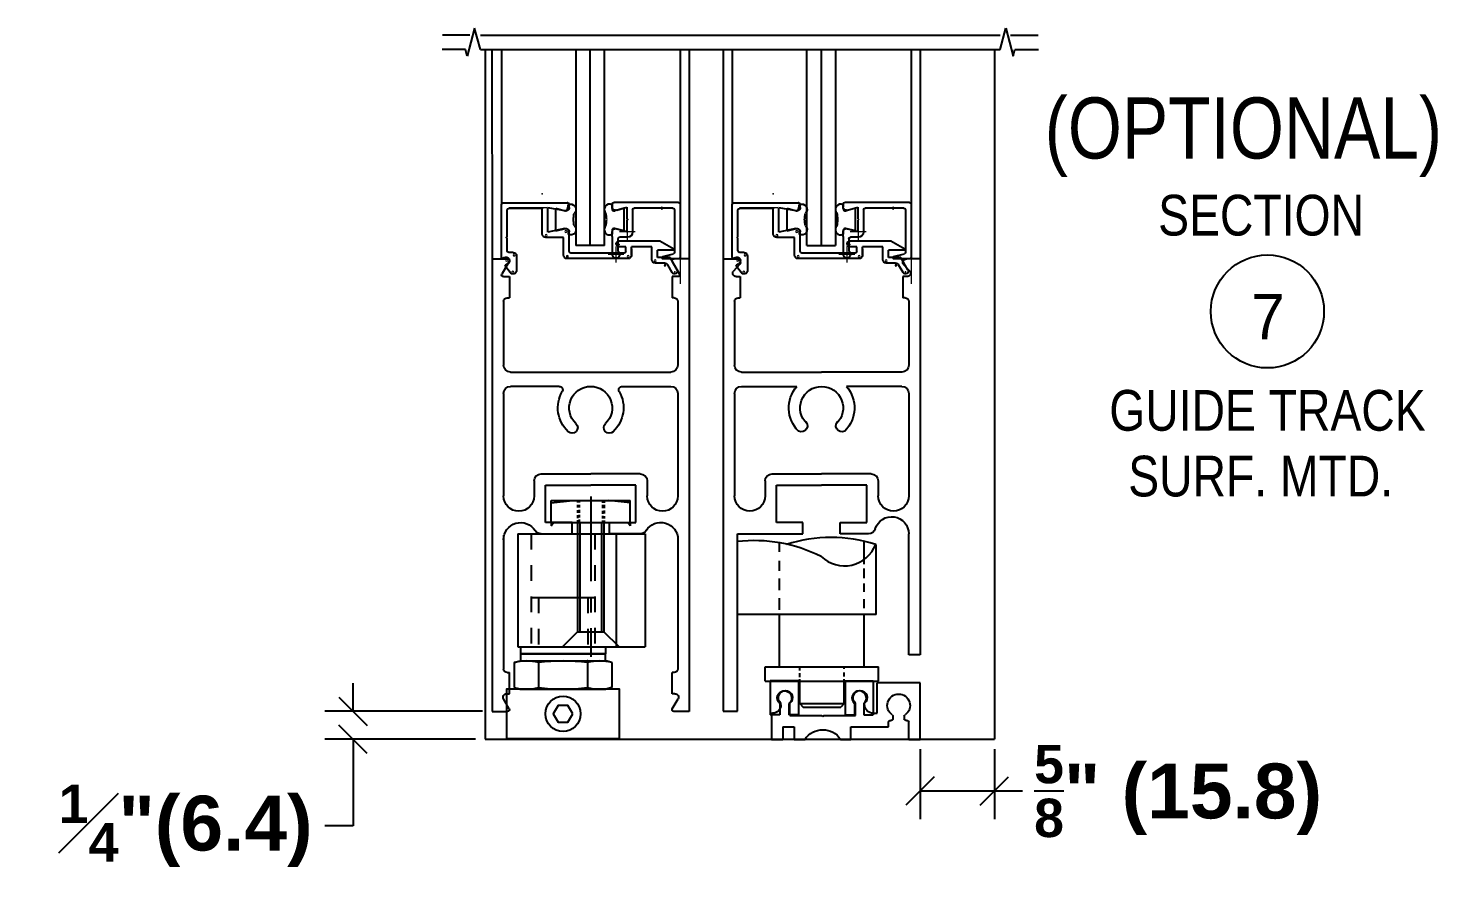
# Model space of a CAD drawing. Header units: inches. Extents: x -17070 to 527, y 504 to 2398.
# Drawn here: x -10380.31 to -10371.33, y 659.6 to 664.99 of the extents above; entities that cross this region are included whole.
import ezdxf
from ezdxf.enums import TextEntityAlignment as Align

# ---------------------------------------------------------------- set-up
doc = ezdxf.new("R2010")
doc.units = ezdxf.units.IN
for name, pattern in [('CENTER2', [1.125, 0.75, -0.125, 0.125, -0.125]), ('HIDDEN', [9.525, 6.35, -3.175]), ('HIDDEN2', [0.1875, 0.125, -0.0625])]:
    doc.linetypes.add(name, pattern=pattern)
for name, color, linetype in [('ALBRAIL', 7, 'Continuous'), ('BOTGDE', 7, 'Continuous'), ('CENTER', 1, 'CENTER2'), ('DIMN', 7, 'Continuous'), ('DRAWING', 6, 'Continuous'), ('EXTR', 2, 'Continuous'), ('GLASS', 3, 'Continuous'), ('GLBEAD', 7, 'Continuous'), ('GTTR', 7, 'Continuous'), ('HARDWARE', 7, 'Continuous'), ('HIDDEN', 4, 'HIDDEN2'), ('MACHINING', 4, 'Continuous'), ('NOTES', 6, 'Continuous'), ('OBJECT', 7, 'Continuous'), ('PVT', 7, 'Continuous'), ('SLBRAIL', 7, 'Continuous'), ('SLIDE', 7, 'Continuous'), ('SNAPIN', 7, 'Continuous')]:
    doc.layers.add(name, color=color, linetype=linetype)
doc.layers.add('TEXT', color=7, linetype='Continuous', lineweight=9)
doc.styles.add('ROMANC', font='arialbd.ttf', dxfattribs={"height": 0.35})
doc.dimstyles.get("Standard").update_dxf_attribs({"dimtxt": 0.18, "dimasz": 0.18, "dimexe": 0.18, "dimexo": 0.0625, "dimgap": 0.09, "dimtad": 0, "dimtih": 1, "dimtoh": 1, "dimzin": 0, "dimdsep": 46, "dimtxsty": 'ROMANC', "dimblk": 'ARCHTICK', "dimcen": 0.09, "dimclrd": 25, "dimclre": 25, "dimadec": 0, "dimazin": 0, "dimtfac": 1, "dimtofl": 0, "dimtmove": 0, "dimatfit": 3, "dimldrblk": 'ARCHTICK', "dimfxl": 1, "dimtolj": 1, "dimtzin": 0, "dimarcsym": 0})

# ---------------------------------------------------------------- blocks, each defined once
blk = doc.blocks.new('28247L')
for p, q in [((1.182152, 1.008545), (0.612152, 1.008545)), ((0.597152, 0.965654), (0.597152, 0.993545)), ((0.633668, 0.935149), (0.785152, 0.962545)), ((0.785152, 0.746545), (0.785152, 0.962545)), ((0.835152, 0.731545), (0.835152, 0.953545)), ((0.840152, 0.958545), (1.132152, 0.958545)), ((1.147152, 0.705545), (1.147152, 0.943545)), ((1.197152, 0.525865), (1.197152, 0.993545)), ((0.597152, 0.578545), (0.597152, 0.749855)), ((0.63491, 0.780109), (0.785152, 0.746545)), ((-0.326688, 0.597875), (-0.204284, 0.668545)), ((-0.204284, 0.668545), (0.157152, 0.668545)), ((0.647152, 0.544545), (0.647152, 0.700545)), ((0.647152, 0.700545), (0.804152, 0.700545)), ((1.147152, 0.583545), (1.147152, 0.695545)), ((-0.355915, 0.415196), (-0.293359, 0.523545)), ((-0.324188, 0.588545), (-0.182848, 0.588545)), ((-0.293359, 0.523545), (-0.182848, 0.523545)), ((-0.182848, 0.523545), (-0.182848, 0.588545)), ((-0.132848, 0.504545), (-0.132848, 0.618545)), ((-0.132848, 0.618545), (0.047152, 0.618545)), ((0.047152, 0.544545), (0.047152, 0.618545)), ((0.078152, 0.513545), (0.616152, 0.513545)), ((0.097152, 0.578545), (0.097152, 0.618545)), ((0.097152, 0.618545), (0.157152, 0.618545)), ((0.112152, 0.563545), (0.582152, 0.563545)), ((1.062152, 0.537545), (1.062152, 0.409162)), ((1.093152, 0.568545), (1.132152, 0.568545)), ((1.182152, 0.517205), (1.171171, 0.523545)), ((-0.312613, 0.390196), (-0.273441, 0.458045)), ((-0.246594, 0.473545), (-0.163848, 0.473545)), ((1.157491, 0.459851), (1.140171, 0.469851))]:
    blk.add_line(p, q)
at = {"color": 0, "linetype": 'ByBlock'}
for p, q in [((1.147152, 0.602295), (1.147152, 0.642408)), ((0.047152, 0.599795), (0.047152, 0.533545)), ((0.097152, 0.618545), (0.142152, 0.618545)), ((0.130902, 0.563545), (0.142152, 0.563545)), ((0.130902, 0.563545), (0.142152, 0.563545)), ((0.166152, 0.563545), (0.220152, 0.563545)), ((0.238902, 0.563545), (0.457258, 0.563545))]:
    blk.add_line(p, q, dxfattribs=at)
at = {"color": 7}
blk.add_line((1.161152, 0.446191), (1.119998, 0.393662), dxfattribs=at)
for centre, start, end in [((0.612152, 0.993545), 90, 180), ((1.182152, 0.993545), 0, 90)]:
    blk.add_arc(centre, 0.015, start, end, dxfattribs=at)
for centre, radius, start, end in [((0.628152, 0.965654), 0.031, 180, 280.251199), ((0.840152, 0.953545), 0.005, 90, 180), ((1.132152, 0.943545), 0.015, 0, 90), ((0.628152, 0.749855), 0.031, 77.40667, 180), ((0.157152, 0.643545), 0.025, 270, 90), ((0.804152, 0.731545), 0.031, 270, 0), ((1.147152, 0.700545), 0.005, 270, 90), ((-0.324188, 0.593545), 0.005, 120, 270), ((-0.163848, 0.504545), 0.031, 270, 0), ((0.078152, 0.544545), 0.031, 180, 270), ((0.112152, 0.578545), 0.015, 180, 270), ((0.582152, 0.578545), 0.015, 270, 0), ((0.616152, 0.544545), 0.031, 270, 0), ((1.093152, 0.537545), 0.031, 90, 180), ((1.156551, 0.49619), 0.031017, 61.878382, 238.121618), ((1.132152, 0.583545), 0.015, 270, 0), ((1.187152, 0.525865), 0.01, 240, 0), ((-0.334264, 0.402696), 0.025, 150, 330), ((-0.246594, 0.442545), 0.031, 90, 150), ((1.093152, 0.409162), 0.031, 180, 330), ((1.152491, 0.451191), 0.01, 330, 60)]:
    blk.add_arc(centre, radius, start, end)
at = {"color": 1, "linetype": 'ByBlock'}
blk.add_point((0.612152, 1.008545), dxfattribs=at)
blk.add_point((0.612152, 1.008545), dxfattribs=at)
blk.add_point((0.612152, 1.008545), dxfattribs=at)
at = {"layer": 'DEFPOINTS', "color": 0, "linetype": 'ByBlock'}
for p in [(0.597152, 0.993545), (0.597152, 0.984404), (0.597152, 0.984404), (0.597152, 0.984404), (0.633668, 0.935149), (0.633668, 0.935149), (0.633668, 0.935149), (0.785152, 0.962545), (0.835152, 0.953545), (1.197152, 0.993545), (0.63491, 0.780109), (0.785152, 0.746545), (1.147152, 0.695545), (1.147152, 0.695545), (-0.326688, 0.597875), (-0.324188, 0.588545), (-0.324188, 0.588545), (-0.32167, 0.589695), (-0.293359, 0.523545), (-0.182848, 0.523545), (-0.132848, 0.618545), (-0.132848, 0.504545), (0.047152, 0.618545), (0.047152, 0.618545), (0.047152, 0.618545), (0.047152, 0.618545), (0.097152, 0.578545), (0.112152, 0.563545), (0.112152, 0.563545), (0.112152, 0.563545), (0.112152, 0.563545), (0.112152, 0.563545), (0.157152, 0.618545), (0.157152, 0.618545), (0.220152, 0.563545), (0.427258, 0.563545), (1.093152, 0.568545), (1.187152, 0.515865), (1.197152, 0.525865), (1.197152, 0.525865), (1.197152, 0.525865), (1.197152, 0.525865), (-0.359264, 0.402696), (-0.355915, 0.415196), (-0.355915, 0.415196), (-0.355915, 0.415196), (1.062152, 0.409162), (1.062152, 0.409162), (1.119998, 0.393662)]:
    blk.add_point(p, dxfattribs=at)
at = {"layer": 'TEXT'}
blk.add_line((1.132152, 0.965171), (0.793485, 0.965171), dxfattribs=at)
at = {"layer": 'TEXT', "color": 1}
for centre, radius in [((0.61291, 0.9534), 0.008783), ((0.627833, 0.75399), 0.008783), ((0.802143, 0.718796), 0.008783), ((-0.163142, 0.493548), 0.008783), ((0.076143, 0.531796), 0.008783), ((0.614143, 0.531796), 0.008783), ((1.083803, 0.546096), 0.008783), ((1.150618, 0.500659), 0.010427), ((-0.248709, 0.453931), 0.007334), ((1.095069, 0.393513), 0.009258)]:
    blk.add_circle(centre, radius, dxfattribs=at)
at = {"layer": 'TEXT', "color": 1, "linetype": 'ByBlock'}
for p in [(0.835152, 1.087914), (1.182152, 1.008545), (1.182152, 1.008545), (1.182152, 1.008545), (1.182152, 1.008545), (-0.204284, 0.668545), (-0.204284, 0.668545), (-0.204284, 0.668545), (-0.204284, 0.668545), (-0.204284, 0.668545), (-0.203131, 0.669255), (0.157152, 0.668545), (0.157152, 0.668545), (0.157152, 0.668545), (-0.329188, 0.593545), (0.142152, 0.618545)]:
    blk.add_point(p, dxfattribs=at)
at = {"layer": 'TEXT'}
blk.add_point((0.157152, 0.637295), dxfattribs=at)
at = {"layer": 'TEXT', "color": 1}
for p in [(0.157152, 0.637295), (-0.334982, 0.39656)]:
    blk.add_point(p, dxfattribs=at)
blk = doc.blocks.new('GLBEAD')
at = {"layer": 'GLBEAD'}
for p, q in [((-0.108666, 0.197696), (-0.108666, 0.231058)), ((0, 0.202851), (-0.083039, 0.178504)), ((0, 0), (0, 0.202851)), ((-0.108666, 0.003748), (-0.108666, -0.028207)), ((0, 0), (-0.08334, 0.023026))]:
    blk.add_line(p, q, dxfattribs=at)
for centre, radius, start, end in [((-0.131465, 0.190887), 0.04619, 60.422859, 228.483357), ((-0.464744, 0.092293), 0.309356, 1.519612, 11.941172), ((-0.088666, 0.197696), 0.02, 180, 286.341521), ((-0.131465, 0.011965), 0.04619, 131.516643, 299.577141), ((-0.464744, 0.110558), 0.309356, 348.058828, 358.480388), ((-0.088666, 0.003748), 0.02, 74.555218, 180)]:
    blk.add_arc(centre, radius, start, end, dxfattribs=at)
blk = doc.blocks.new('28246L')
for p, q in [((0.132198, 0.121998), (0.132198, 0.691998)), ((0.147198, 0.706998), (0.171144, 0.706998)), ((0.20096, 0.667512), (0.175198, 0.576998)), ((0.364437, 0.667512), (0.390198, 0.576998)), ((0.433198, 0.706998), (0.394252, 0.706998)), ((0.433198, 0.706998), (0.592198, 0.706998)), ((0.440198, 0.573998), (0.440198, 0.641998)), ((0.455198, 0.656998), (0.564812, 0.656998)), ((0.175198, 0.576998), (0.277698, 0.576998)), ((0.182198, 0.271998), (0.182198, 0.511998)), ((0.197198, 0.526998), (0.393198, 0.526998)), ((0.287698, 0.576998), (0.390198, 0.576998)), ((0.182198, 0.171998), (0.182198, 0.261998)), ((0.609274, 0.260686), (0.586195, 0.165791)), ((0.632198, 0.121998), (0.632198, 0.25572)), ((0.197198, 0.156998), (0.57254, 0.156998)), ((0.147198, 0.106998), (0.617198, 0.106998))]:
    blk.add_line(p, q)
for centre, radius, start, end in [((0.147198, 0.691998), 0.015, 90, 180), ((0.171144, 0.675998), 0.031, 344.112831, 90), ((0.394252, 0.675998), 0.031, 90, 195.887169), ((0.455198, 0.641998), 0.015, 90, 180), ((0.592198, 0.674498), 0.0325, 212.57897, 90), ((0.197198, 0.511998), 0.015, 90, 180), ((0.282698, 0.576998), 0.005, 180, 0), ((0.393198, 0.573998), 0.047, 270, 0), ((0.182198, 0.266998), 0.005, 90, 270), ((0.182198, 0.266998), 0.005, 360, 0), ((0.620198, 0.25572), 0.012, 0, 155.556045), ((0.197198, 0.171998), 0.015, 180, 270), ((0.57254, 0.171998), 0.015, 270, 335.556045), ((0.147198, 0.121998), 0.015, 180, 270), ((0.617198, 0.121998), 0.015, 270, 0)]:
    blk.add_arc(centre, radius, start, end)
at = {"layer": 'TEXT'}
for p, q in [((0.393198, 0.503998), (0.393198, 0.643998)), ((0.522198, 0.674498), (0.662198, 0.674498)), ((0.592198, 0.604498), (0.592198, 0.744498)), ((0.323198, 0.573998), (0.463198, 0.573998)), ((0.134698, 0.106998), (-0.328928, 0.106998)), ((0.629698, 0.106998), (0.852227, 0.106998))]:
    blk.add_line(p, q, dxfattribs=at)
blk = doc.blocks.new('28231L')
for p, q in [((0, 0), (0, 4)), ((0, 4), (0.125, 4)), ((0.125, 4), (0.125, 2.43)), ((1.64, 3.5), (1.64, 2.43)), ((1.74, 3.5), (1.64, 3.5)), ((1.74, 0), (1.74, 3.5)), ((0.125, 2.43), (0.705, 2.43)), ((0.705, 2.43), (0.705, 2.33)), ((1.035, 2.43), (1.035, 2.33)), ((1.285, 2.43), (1.035, 2.43)), ((0.705, 2.33), (0.47, 2.33)), ((0.47, 2.33), (0.47, 2)), ((1.035, 2.33), (1.27, 2.33)), ((1.27, 2.33), (1.27, 2)), ((0.1, 1.189), (0.1, 2.095)), ((0.37, 1.962), (0.37, 2.095)), ((0.47, 2), (0.87, 2)), ((1.27, 2), (0.87, 2)), ((1.37, 1.962), (1.37, 2.095)), ((1.64, 1.189), (1.64, 2.095)), ((0.432, 1.9), (0.87, 1.9)), ((1.308, 1.9), (0.87, 1.9)), ((0.162, 1.127), (0.651, 1.127)), ((1.578, 1.127), (1.089, 1.127)), ((0.162, 1), (0.87, 1)), ((1.578, 1), (0.87, 1)), ((0.1, 0.374), (0.1, 0.938)), ((1.64, 0.374), (1.64, 0.938)), ((0.131, 0.343), (0.151, 0.343)), ((0.151, 0.156), (0.151, 0.343)), ((1.609, 0.343), (1.589, 0.343)), ((1.589, 0.156), (1.589, 0.343)), ((0.115, 0.156), (0.151, 0.156)), ((1.625, 0.156), (1.589, 0.156)), ((0, 0), (0.121, 0)), ((0.148, 0.046), (0.088, 0.11)), ((1.592, 0.046), (1.652, 0.11)), ((1.74, 0), (1.619, 0))]:
    blk.add_line(p, q)
for centre, radius, start, end in [((1.285, 2.368), 0.062, 16.9226, 90), ((1.489, 2.43), 0.151, 196.9226, 360), ((0.235, 2.095), 0.135, 0, 180), ((1.505, 2.095), 0.135, 0, 180), ((0.432, 1.962), 0.062, 180, 270), ((1.308, 1.962), 0.062, -90, 0), ((0.87, 1.317), 0.29, 134.8927, 220.9327), ((0.691, 1.476), 0.0529, 299.8928, 119.1987), ((1.049, 1.476), 0.0529, 60.8013, -119.8928), ((0.87, 1.317), 0.29, -40.9327, 45.1073), ((0.87, 1.317), 0.19, 133.2684, 270), ((0.87, 1.317), 0.19, -90, 46.7316), ((0.162, 1.189), 0.062, 180, 270), ((1.578, 1.189), 0.062, -90, 0), ((0.162, 0.938), 0.062, 90, 180), ((1.578, 0.938), 0.062, 0, 90), ((0.131, 0.374), 0.031, 180, 270), ((1.609, 0.374), 0.031, -90, 0), ((0.115, 0.125), 0.031, 90, 210), ((1.625, 0.125), 0.031, -30, 90), ((0.121, 0.031), 0.031, 270, 30), ((1.619, 0.031), 0.031, 150, -90)]:
    blk.add_arc(centre, radius, start, end)
blk = doc.blocks.new('_OBLIQUE')
at = {"color": 0, "linetype": 'ByBlock'}
blk.add_line((-0.5, -0.5), (0.5, 0.5), dxfattribs=at)
blk = doc.blocks.new('*D153')
at = {"layer": 'DEFPOINTS', "color": 0}
for p in [(-10377.3526, 660.6316), (-10378.2395, 660.4531), (-10377.3972, 660.4531)]:
    blk.add_point(p, dxfattribs=at)
at = {"layer": 'NOTES', "color": 25, "lineweight": -2}
for p, q in [((-10378.2395, 660.6316), (-10378.2395, 660.8116)), ((-10377.4151, 660.6316), (-10378.4195, 660.6316)), ((-10377.4597, 660.4531), (-10378.4195, 660.4531)), ((-10378.2395, 660.4531), (-10378.2395, 659.9011)), ((-10378.2395, 659.9011), (-10378.4195, 659.9011))]:
    blk.add_line(p, q, dxfattribs=at)
at = {"layer": 'NOTES', "color": 25, "lineweight": -2, "xscale": 0.18, "yscale": 0.18, "zscale": 0.18}
for p, rotation in [((-10378.2395, 660.6316), 270), ((-10378.2395, 660.4531), 90)]:
    blk.add_blockref('_OBLIQUE', p, dxfattribs=dict(at, rotation=rotation))
at = {"layer": 'NOTES', "color": 0, "insert": (-10379.3066, 659.9011), "char_height": 0.35, "attachment_point": 5, "style": 'ROMANC'}
blk.add_mtext('\\A1;\\A1;{\\H0.7x;\\S1#4;}"(6.4)', dxfattribs=at)
blk = doc.blocks.new('_ARCHTICK')
at = {"color": 0, "linetype": 'ByBlock', "const_width": 0.15}
blk.add_lwpolyline([(-0.5, -0.5), (0.5, 0.5)], dxfattribs=at)
blk = doc.blocks.new('28173L')
at = {"color": 7}
for p, q in [((4.769, 1.559), (4.769, 5.56)), ((4.769, 5.56), (4.905, 5.56)), ((4.769, 5.56), (4.869, 5.56)), ((4.918, 5.537), (4.868, 5.45)), ((6.36, 5.537), (6.411, 5.45)), ((6.509, 5.56), (6.373, 5.56)), ((6.509, 5.56), (6.409, 5.56)), ((6.509, 1.559), (6.509, 5.56)), ((4.895, 5.404), (4.92, 5.404)), ((4.92, 5.404), (4.92, 5.217)), ((6.384, 5.404), (6.358, 5.404)), ((6.358, 5.404), (6.358, 5.217)), ((4.869, 4.001), (4.869, 5.186)), ((4.9, 5.217), (4.92, 5.217)), ((6.378, 5.217), (6.358, 5.217)), ((6.409, 4.022), (6.409, 5.186)), ((5.2, 3.99), (5.474, 3.99)), ((5.474, 3.99), (5.474, 3.89)), ((5.804, 3.99), (5.804, 3.89)), ((6.078, 3.99), (5.804, 3.99)), ((5.239, 3.89), (5.239, 3.56)), ((5.474, 3.89), (5.239, 3.89)), ((5.804, 3.89), (6.039, 3.89)), ((6.039, 3.89), (6.039, 3.56)), ((4.869, 2.748), (4.869, 3.655)), ((5.139, 3.522), (5.139, 3.655)), ((6.139, 3.522), (6.139, 3.655)), ((6.409, 2.748), (6.409, 3.655)), ((5.239, 3.56), (5.639, 3.56)), ((6.039, 3.56), (5.639, 3.56)), ((5.201, 3.46), (5.639, 3.46)), ((6.077, 3.46), (5.639, 3.46)), ((5.361, 2.686), (4.931, 2.686)), ((5.918, 2.686), (6.347, 2.686)), ((4.869, 1.933), (4.869, 2.497)), ((4.931, 2.559), (6.347, 2.559)), ((6.409, 1.933), (6.409, 2.497)), ((4.9, 1.902), (4.92, 1.902)), ((4.92, 1.715), (4.92, 1.902)), ((6.358, 1.715), (6.358, 1.902)), ((6.378, 1.902), (6.358, 1.902)), ((4.918, 1.582), (4.854, 1.693)), ((4.867, 1.715), (4.92, 1.715)), ((6.412, 1.715), (6.358, 1.715)), ((6.36, 1.582), (6.425, 1.693)), ((4.769, 1.559), (4.905, 1.559)), ((6.509, 1.559), (6.373, 1.559))]:
    blk.add_line(p, q, dxfattribs=at)
for centre, radius, start, end in [((4.905, 5.545), 0.015, 330, 90), ((6.373, 5.545), 0.015, 90, 210), ((4.895, 5.435), 0.031, 150, 270), ((6.384, 5.435), 0.031, 270, 30), ((4.9, 5.186), 0.031, 90, 180), ((6.378, 5.186), 0.031, 0, 90), ((5.02, 4.042), 0.151, 180, 327.6886), ((5.2, 3.928), 0.062, 90, 147.6886), ((6.078, 3.928), 0.062, 31.6177, 90), ((6.259, 4.04), 0.151, 211.6177, 360), ((5.004, 3.655), 0.135, 0, 180), ((6.274, 3.655), 0.135, 0, 180), ((5.201, 3.522), 0.062, 180, 270), ((6.077, 3.522), 0.062, 270, 0), ((4.931, 2.748), 0.062, 180, 270), ((6.347, 2.748), 0.062, 270, 0), ((4.931, 2.497), 0.062, 90, 180), ((6.347, 2.497), 0.062, 0, 90), ((4.9, 1.933), 0.031, 180, 270), ((6.378, 1.933), 0.031, 270, 0), ((4.867, 1.7), 0.015, 90, 210), ((6.412, 1.7), 0.015, 330, 90), ((4.905, 1.574), 0.015, 270, 30), ((6.373, 1.574), 0.015, 150, 270)]:
    blk.add_arc(centre, radius, start, end, dxfattribs=at)
for centre, radius, start, end in [((5.639, 2.876), 0.29, 133.4325, 209.6913), ((5.474, 3.051), 0.05, 313.4326, 133.4325), ((5.639, 2.876), 0.19, 133.4325, 46.5675), ((5.804, 3.051), 0.05, 46.5675, 226.5675), ((5.639, 2.876), 0.29, 330.3087, 46.5675), ((5.361, 2.717), 0.031, 270, 29.6913), ((5.918, 2.717), 0.031, 150.3087, 270)]:
    blk.add_arc(centre, radius, start, end)
at = {"layer": 'DEFPOINTS', "color": 7, "linetype": 'ByBlock'}
for p in [(6.509, 5.523), (6.509, 5.523), (6.358, 5.367), (5.474, 3.94), (5.474, 3.94), (5.804, 3.94), (5.804, 3.94), (5.239, 3.84), (6.039, 3.84), (6.258, 3.789), (6.039, 3.675), (5.435, 3.082), (5.507, 3.019), (5.766, 3.019), (5.77, 3.015), (4.891, 1.559)]:
    blk.add_point(p, dxfattribs=at)
blk = doc.blocks.new('BTMPIVOT')
at = {"layer": 'CENTER'}
blk.add_line((0.644, 0.331), (0.644, -1.089), dxfattribs=at)
at = {"layer": 'EXTR'}
for p, q in [((0.528, 0.1), (0.528, -0.866)), ((0.548, 0.1), (0.548, -0.866)), ((0.74, 0.1), (0.74, -0.866)), ((0.76, 0.1), (0.76, -0.866)), ((0.118, -0.562), (0.68, -0.562)), ((0.394, -1), (0.528, -0.866)), ((0.528, -0.866), (0.76, -0.866)), ((0.894, -1), (0.76, -0.866))]:
    blk.add_line(p, q, dxfattribs=at)
at = {"layer": 'HARDWARE'}
for p, q in [((0.024, -1), (0.024, -1.062)), ((0.024, -1.062), (0.774, -1.062)), ((0.774, -1), (0.774, -1.062))]:
    blk.add_line(p, q, dxfattribs=at)
at = {"layer": 'HIDDEN'}
for p, q in [((0.118, 0), (0.118, -1)), ((0.68, 0), (0.68, -1)), ((0.181, -0.562), (0.181, -1.062)), ((0.617, -0.562), (0.617, -1.062))]:
    blk.add_line(p, q, dxfattribs=at)
at = {"layer": 'MACHINING'}
for p, q in [((0, 0), (0, -1)), ((0, 0), (1.125, 0)), ((0.87, 0), (0.87, -1)), ((1.125, 0), (1.125, -1)), ((0, -1), (1.125, -1))]:
    blk.add_line(p, q, dxfattribs=at)
blk = doc.blocks.new('SQNUT')
at = {"layer": 'DRAWING'}
for p, q in [((-0.35, 0), (0.35, 0)), ((-0.35, -0.021), (-0.16, 0)), ((-0.35, -0.195), (-0.35, 0)), ((0.35, -0.021), (0.16, 0)), ((0.35, -0.195), (0.35, 0)), ((-0.35, -0.225), (-0.329, -0.195)), ((-0.35, -0.195), (-0.35, -0.225)), ((-0.329, -0.195), (0.329, -0.195)), ((0.35, -0.225), (0.329, -0.195)), ((0.35, -0.195), (0.35, -0.225))]:
    blk.add_line(p, q, dxfattribs=at)
at = {"layer": 'DRAWING', "linetype": 'HIDDEN'}
for p, q in [((-0.118, 0), (-0.118, -0.018)), ((-0.103, 0), (-0.103, -0.018)), ((0.103, 0), (0.103, -0.02)), ((0.118, 0), (0.118, -0.02)), ((-0.118, -0.038), (-0.118, -0.062)), ((-0.118, -0.086), (-0.118, -0.11)), ((-0.103, -0.038), (-0.103, -0.061)), ((-0.103, -0.084), (-0.103, -0.11)), ((0.103, -0.039), (0.103, -0.069)), ((0.103, -0.091), (0.103, -0.118)), ((0.118, -0.039), (0.118, -0.068)), ((0.118, -0.089), (0.118, -0.116)), ((-0.118, -0.131), (-0.118, -0.155)), ((-0.118, -0.175), (-0.118, -0.195)), ((-0.103, -0.128), (-0.103, -0.152)), ((-0.103, -0.168), (-0.103, -0.195)), ((0.103, -0.137), (0.103, -0.159)), ((0.103, -0.176), (0.103, -0.195)), ((0.118, -0.138), (0.118, -0.159)), ((0.118, -0.176), (0.118, -0.195))]:
    blk.add_line(p, q, dxfattribs=at)
blk = doc.blocks.new('BTMPVTEV')
at = {"layer": 'CENTER'}
blk.add_line((0, 0.231), (0, -1.189), dxfattribs=at)
blk.add_blockref('SQNUT', (0, 0.195))
at = {"layer": 'EXTR'}
blk.add_blockref('BTMPIVOT', (-0.644, -0.1), dxfattribs=at)
blk = doc.blocks.new('05-0277ASSY')
at = {"layer": 'DIMN', "color": 0, "linetype": 'ByBlock'}
blk.add_point((0.108, -0.031), dxfattribs=at)
blk.add_point((0.108, -0.031), dxfattribs=at)
at = {"layer": 'NOTES'}
for points in [[(-0.1875, -0.031), (0.1875, -0.031), (0.1875, 0), (-0.1875, 0)], [(-0.2504, -0.3745), (0.2496, -0.3745), (0.25, -0.156), (-0.25, -0.156)], [(0.0428, -0.2648), (0.0214, -0.2277), (-0.0214, -0.2277), (-0.0428, -0.2648), (-0.0214, -0.3018), (0.0214, -0.3018)]]:
    blk.add_lwpolyline(points, close=True, dxfattribs=at)
blk.add_circle((0, -0.2648), 0.078, dxfattribs=at)
at = {"layer": 'OBJECT'}
for p, q in [((-0.2165, -0.0385), (-0.189, -0.031)), ((-0.2165, -0.0385), (-0.2165, -0.1485)), ((-0.189, -0.031), (0.189, -0.031)), ((-0.1083, -0.0385), (-0.1083, -0.1485)), ((0.1083, -0.0385), (0.1083, -0.1485)), ((0.1083, -0.0385), (0.1083, -0.1485)), ((0.2165, -0.0385), (0.189, -0.031)), ((0.2165, -0.0385), (0.2165, -0.1485)), ((-0.2165, -0.1485), (-0.189, -0.156)), ((-0.189, -0.156), (0.189, -0.156)), ((0.2165, -0.1485), (0.189, -0.156))]:
    blk.add_line(p, q, dxfattribs=at)
for centre, radius, start, end in [((-0.1624, -0.2301), 0.1991, 74.22219, 105.77781), ((0, -0.816), 0.785, 82.07353, 97.92647), ((0.1624, -0.2301), 0.1991, 74.22219, 105.77781), ((-0.1624, 0.0431), 0.1991, 254.22219, 285.77781), ((0, 0.629), 0.785, 262.07353, 277.92647), ((0.1624, 0.0431), 0.1991, 254.22219, 285.77781)]:
    blk.add_arc(centre, radius, start, end, dxfattribs=at)
blk = doc.blocks.new('28337')
for p, q in [((6.51, 3.796), (6.51, 4.796)), ((6.51, 4.796), (7.268, 4.796)), ((7.268, 4.256), (7.268, 4.796)), ((7.341, 4.256), (7.268, 4.256)), ((7.49, 4.406), (7.49, 4.436)), ((7.65, 4.216), (7.65, 4.436)), ((8.81, 4.216), (8.81, 4.436)), ((8.97, 4.406), (8.97, 4.436)), ((9.134, 4.256), (9.12, 4.256)), ((9.134, 4.256), (9.134, 3.796)), ((6.71, 3.796), (6.71, 4.099)), ((6.789, 4.205), (6.789, 4.159)), ((6.989, 4.205), (6.989, 4.159)), ((7.068, 4.016), (7.068, 4.099)), ((7.734, 4.016), (7.068, 4.016)), ((8.21, 4.216), (7.65, 4.216)), ((7.734, 3.796), (7.734, 4.016)), ((8.21, 4.216), (8.23, 4.196)), ((8.23, 4.196), (8.25, 4.216)), ((8.81, 4.216), (8.25, 4.216)), ((8.934, 4.016), (8.734, 4.016)), ((8.734, 4.016), (8.734, 3.796)), ((8.934, 4.016), (8.934, 3.796)), ((6.71, 3.796), (6.51, 3.796)), ((7.916, 3.796), (7.734, 3.796)), ((8.734, 3.796), (8.544, 3.796)), ((9.134, 3.796), (8.934, 3.796))]:
    blk.add_line(p, q)
for centre, radius, start, end in [((6.889, 4.396), 0.201, 304.3783, 235.6217), ((7.57, 4.532), 0.125, 309.7918, 230.2082), ((8.89, 4.532), 0.125, 309.7918, 230.2082), ((7.341, 4.406), 0.149, 270, 0), ((9.12, 4.406), 0.149, 180, 270), ((6.741, 4.099), 0.031, 74.086, 180), ((6.758, 4.159), 0.031, 254.086, 0), ((6.758, 4.205), 0.031, 0, 55.6217), ((7.02, 4.205), 0.031, 124.3783, 180), ((7.02, 4.159), 0.031, 180, 285.914), ((7.037, 4.099), 0.031, 0, 105.914), ((8.23, 3.591), 0.375, 33.1373, 146.8627)]:
    blk.add_arc(centre, radius, start, end)
blk = doc.blocks.new('28147L')
for p, q in [((8.759, 4.718), (9.059, 4.718)), ((8.759, 4.468), (8.759, 4.718)), ((8.959, 4.633), (9.059, 4.633)), ((9.059, 4.633), (9.059, 4.718)), ((8.959, 4.553), (9.059, 4.553)), ((9.059, 4.468), (9.059, 4.553)), ((8.759, 4.468), (9.059, 4.468))]:
    blk.add_line(p, q)
blk.add_arc((8.909, 4.593), 0.0635, 39.0443, 320.9557)
blk = doc.blocks.new('*D165')
at = {"layer": 'DEFPOINTS', "color": 0}
for p in [(-10374.6266, 660.4531), (-10374.1531, 660.4531), (-10374.1531, 660.1238)]:
    blk.add_point(p, dxfattribs=at)
at = {"layer": 'NOTES', "color": 25, "lineweight": -2}
for p, q in [((-10374.6266, 660.3906), (-10374.6266, 659.9438)), ((-10374.1531, 660.3906), (-10374.1531, 659.9438)), ((-10374.6266, 660.1238), (-10374.1531, 660.1238)), ((-10374.1531, 660.1238), (-10373.9731, 660.1238))]:
    blk.add_line(p, q, dxfattribs=at)
at = {"layer": 'NOTES', "color": 25, "lineweight": -2, "xscale": 0.18, "yscale": 0.18, "zscale": 0.18, "rotation": 180}
blk.add_blockref('_OBLIQUE', (-10374.6266, 660.1238), dxfattribs=at)
at = {"layer": 'NOTES', "color": 25, "lineweight": -2, "xscale": 0.18, "yscale": 0.18, "zscale": 0.18}
blk.add_blockref('_OBLIQUE', (-10374.1531, 660.1238), dxfattribs=at)
at = {"layer": 'NOTES', "color": 0, "insert": (-10372.9825, 660.1238), "char_height": 0.35, "attachment_point": 5, "style": 'ROMANC'}
blk.add_mtext('\\A1;\\A1;{\\H0.7x;\\S5/8;}" (15.8)', dxfattribs=at)

msp = doc.modelspace()

# ---------------------------------------------------------------- linework, layer by layer
msp.add_line((-10376.84429, 661.83525), (-10376.60638, 661.83525))
at = {"layer": 'DEFPOINTS', "color": 0, "linetype": 'ByBlock'}
msp.add_point((-10375.79096, 660.63164), dxfattribs=at)
at = {"layer": 'GLASS'}
for p, q in [((-10377.46499, 664.98702), (-10377.51201, 664.80885)), ((-10377.42853, 664.85209), (-10377.46499, 664.98702)), ((-10374.11626, 664.85209), (-10374.0798, 664.98702)), ((-10374.0798, 664.98702), (-10374.03278, 664.80885)), ((-10377.49477, 664.94191), (-10377.67031, 664.94191)), ((-10377.42853, 664.94221), (-10374.11626, 664.94221)), ((-10374.05002, 664.94191), (-10373.87448, 664.94191)), ((-10377.52298, 664.8517), (-10377.67187, 664.8517)), ((-10377.51201, 664.80885), (-10377.52298, 664.8517)), ((-10377.42853, 664.85209), (-10374.11626, 664.85209)), ((-10376.81992, 664.85209), (-10376.81992, 663.60118)), ((-10376.72921, 663.60118), (-10376.72921, 664.85209)), ((-10376.63851, 663.60118), (-10376.63851, 664.85209)), ((-10375.3473, 663.60118), (-10375.3473, 664.85209)), ((-10375.2566, 664.85209), (-10375.2566, 663.60118)), ((-10375.1659, 664.85209), (-10375.1659, 663.60118)), ((-10374.03278, 664.80885), (-10374.02181, 664.8517)), ((-10374.02181, 664.8517), (-10373.87292, 664.8517)), ((-10376.63851, 663.60118), (-10376.81992, 663.60118)), ((-10375.3473, 663.60118), (-10375.1659, 663.60118))]:
    msp.add_line(p, q, dxfattribs=at)
at = {"layer": 'NOTES'}
for p, q in [((-10377.3972, 664.85209), (-10377.3972, 660.45308)), ((-10377.35563, 664.85209), (-10377.35255, 663.51543)), ((-10377.29476, 664.85209), (-10377.29476, 663.86364)), ((-10376.1556, 664.85209), (-10376.1556, 663.8651)), ((-10376.09812, 664.85209), (-10376.09812, 663.51543)), ((-10375.88108, 664.85207), (-10375.88108, 663.5154)), ((-10375.82332, 664.85209), (-10375.82332, 663.86364)), ((-10374.68416, 664.85209), (-10374.68416, 663.8651)), ((-10374.62664, 664.85207), (-10374.62664, 663.5154)), ((-10374.15311, 664.85209), (-10374.15311, 660.45308)), ((-10377.3972, 660.45308), (-10374.15311, 660.45308))]:
    msp.add_line(p, q, dxfattribs=at)
msp.add_circle((-10372.41324, 663.18109), 0.36047, dxfattribs=at)
at = {"layer": 'PVT'}
for p, q in [((-10375.79203, 661.71371), (-10375.79203, 661.24928)), ((-10375.52341, 661.64759), (-10375.52341, 661.70611)), ((-10374.9827, 661.56964), (-10374.9827, 661.71594)), ((-10374.90544, 661.24928), (-10374.90544, 661.69462)), ((-10375.52341, 661.52712), (-10375.52341, 661.5909)), ((-10374.9827, 661.48105), (-10374.9827, 661.54129)), ((-10375.52341, 661.4031), (-10375.52341, 661.47751)), ((-10374.9827, 661.39247), (-10374.9827, 661.44562)), ((-10375.52341, 661.27909), (-10375.52341, 661.3535)), ((-10374.9827, 661.28972), (-10374.9827, 661.34641)), ((-10374.90544, 661.24928), (-10375.79203, 661.24928)), ((-10375.52341, 660.91496), (-10375.52341, 661.24928)), ((-10374.9827, 660.91496), (-10374.9827, 661.24928)), ((-10375.61353, 660.91496), (-10374.89259, 660.91496)), ((-10375.61353, 660.82484), (-10375.61353, 660.91496)), ((-10375.39352, 660.8929), (-10375.39352, 660.91496)), ((-10375.39352, 660.85038), (-10375.39352, 660.87518)), ((-10375.10947, 660.90353), (-10375.10947, 660.91496)), ((-10375.10947, 660.85392), (-10375.10947, 660.87873)), ((-10374.89259, 660.82484), (-10374.89259, 660.91496)), ((-10375.61353, 660.82484), (-10374.89259, 660.82484)), ((-10375.39352, 660.68045), (-10375.39352, 660.83621)), ((-10375.10947, 660.68045), (-10375.10947, 660.83621)), ((-10375.39352, 660.68045), (-10375.10947, 660.68045)), ((-10375.39352, 660.68045), (-10375.37117, 660.6581)), ((-10375.10947, 660.68045), (-10375.13182, 660.6581)), ((-10375.37117, 660.6581), (-10375.13182, 660.6581))]:
    msp.add_line(p, q, dxfattribs=at)
for centre, radius, start, end in [((-10375.68435, 660.76907), 0.95076, 63.287329, 96.502997), ((-10375.19405, 660.79565), 0.94424, 72.455683, 107.544317), ((-10375.10915, 661.77341), 0.21422, 226.36862, 338.808061)]:
    msp.add_arc(centre, radius, start, end, dxfattribs=at)

# ---------------------------------------------------------------- block references
at = {"xscale": 0.7209412694610364, "yscale": 0.7209412694610364, "zscale": 0.7209412694610364}
msp.add_blockref('BTMPVTEV', (-10376.72533, 661.83525), dxfattribs=at)
at = {"layer": 'ALBRAIL', "xscale": -0.7209412694610364, "yscale": 0.7209412694610364, "zscale": 0.7209412694610364, "rotation": 180}
msp.add_blockref('28231L', (-10375.88108, 663.5154), dxfattribs=at)
at = {"layer": 'BOTGDE', "xscale": -0.3604706347305182, "yscale": 0.3604706347305182, "zscale": 0.3604706347305182}
msp.add_blockref('28337', (-10372.27985, 659.0846), dxfattribs=at)
at = {"layer": 'GLBEAD', "yscale": 0.7209412694610364, "zscale": 0.7209412694610364}
for p, xscale in [((-10376.94721, 663.69401), -0.7209412694610364), ((-10376.51121, 663.69401), 0.7209412694610364), ((-10375.4746, 663.69401), -0.7209412694610364), ((-10375.0386, 663.69401), 0.7209412694610364)]:
    msp.add_blockref('GLBEAD', p, dxfattribs=dict(at, xscale=xscale))
at = {"layer": 'GTTR', "xscale": -0.7209412694610364, "yscale": 0.7209412694610364, "zscale": 0.7209412694610364}
for p in [(-10376.43168, 663.14735), (-10374.96024, 663.14735)]:
    msp.add_blockref('28247L', p, dxfattribs=at)
at = {"layer": 'NOTES', "xscale": 1.441882538922073, "yscale": 1.441882538922073, "zscale": 1.441882538922073}
msp.add_blockref('05-0277ASSY', (-10376.90196, 660.99752), dxfattribs=at)
at = {"layer": 'SLBRAIL', "xscale": -0.7209412694610364, "yscale": 0.7209412694610364, "zscale": 0.7209412694610364, "rotation": 180}
msp.add_blockref('28173L', (-10380.79101, 664.63971), dxfattribs=at)
at = {"layer": 'SLIDE', "yscale": 0.7209412694610364, "zscale": 0.7209412694610364}
for p, xscale, rotation in [((-10372.17978, 667.13969), -0.7209412694610364, 90), ((-10378.32596, 667.13969), 0.7209412694610364, 270)]:
    msp.add_blockref('28147L', p, dxfattribs=dict(at, xscale=xscale, rotation=rotation))
at = {"layer": 'SNAPIN', "xscale": -0.7209412694610364, "yscale": 0.7209412694610364, "zscale": 0.7209412694610364, "rotation": 90}
for p in [(-10376.07846, 663.97122), (-10374.60702, 663.97122)]:
    msp.add_blockref('28246L', p, dxfattribs=at)

# ---------------------------------------------------------------- texts
at = {"layer": 'NOTES', "width": 0.85}
for s, height, p in [('(OPTIONAL)', 0.389308, (-10373.83229, 664.1561)), ('SECTION', 0.259539, (-10373.1092, 663.66502)), ('GUIDE TRACK', 0.2595389, (-10373.42093, 662.42064)), ('SURF. MTD.', 0.259539, (-10373.30005, 662.00168))]:
    msp.add_text(s, height=height, dxfattribs=at).set_placement(p)
at = {"layer": 'NOTES'}
msp.add_text('7', height=0.28838, dxfattribs=at).set_placement((-10372.41001, 663.00409), align=Align.CENTER)

# ---------------------------------------------------------------- dimensions: what is measured, and where the dimension line sits
dim = msp.add_linear_dim(base=(-10378.2395, 660.45308), p1=(-10377.35255, 660.63158), p2=(-10377.3972, 660.45308), angle=90, text='\\A1;{\\H0.7x;\\S1#4;}"(6.4)', dimstyle='Standard', override={"dimlfac": 2, "dimlunit": 4, "dimblk1": 'OBLIQUE', "dimblk2": 'OBLIQUE', "dimsah": 1}, dxfattribs=at)
dim.commit()
dim.dimension.update_dxf_attribs({"geometry": '*D153', "text_midpoint": (-10379.30659, 659.90111), "dimtype": 160})
dim = msp.add_linear_dim(base=(-10374.15311, 660.12385), p1=(-10374.62664, 660.45308), p2=(-10374.15311, 660.45308), text='\\A1;{\\H0.7x;\\S5/8;}" (15.8)', dimstyle='Standard', override={"dimlfac": 2, "dimlunit": 4, "dimblk1": 'OBLIQUE', "dimblk2": 'OBLIQUE', "dimsah": 1}, dxfattribs=at)
dim.commit()
dim.dimension.update_dxf_attribs({"geometry": '*D165', "text_midpoint": (-10372.98245, 660.12385)})

doc.saveas('drawing.dxf')
